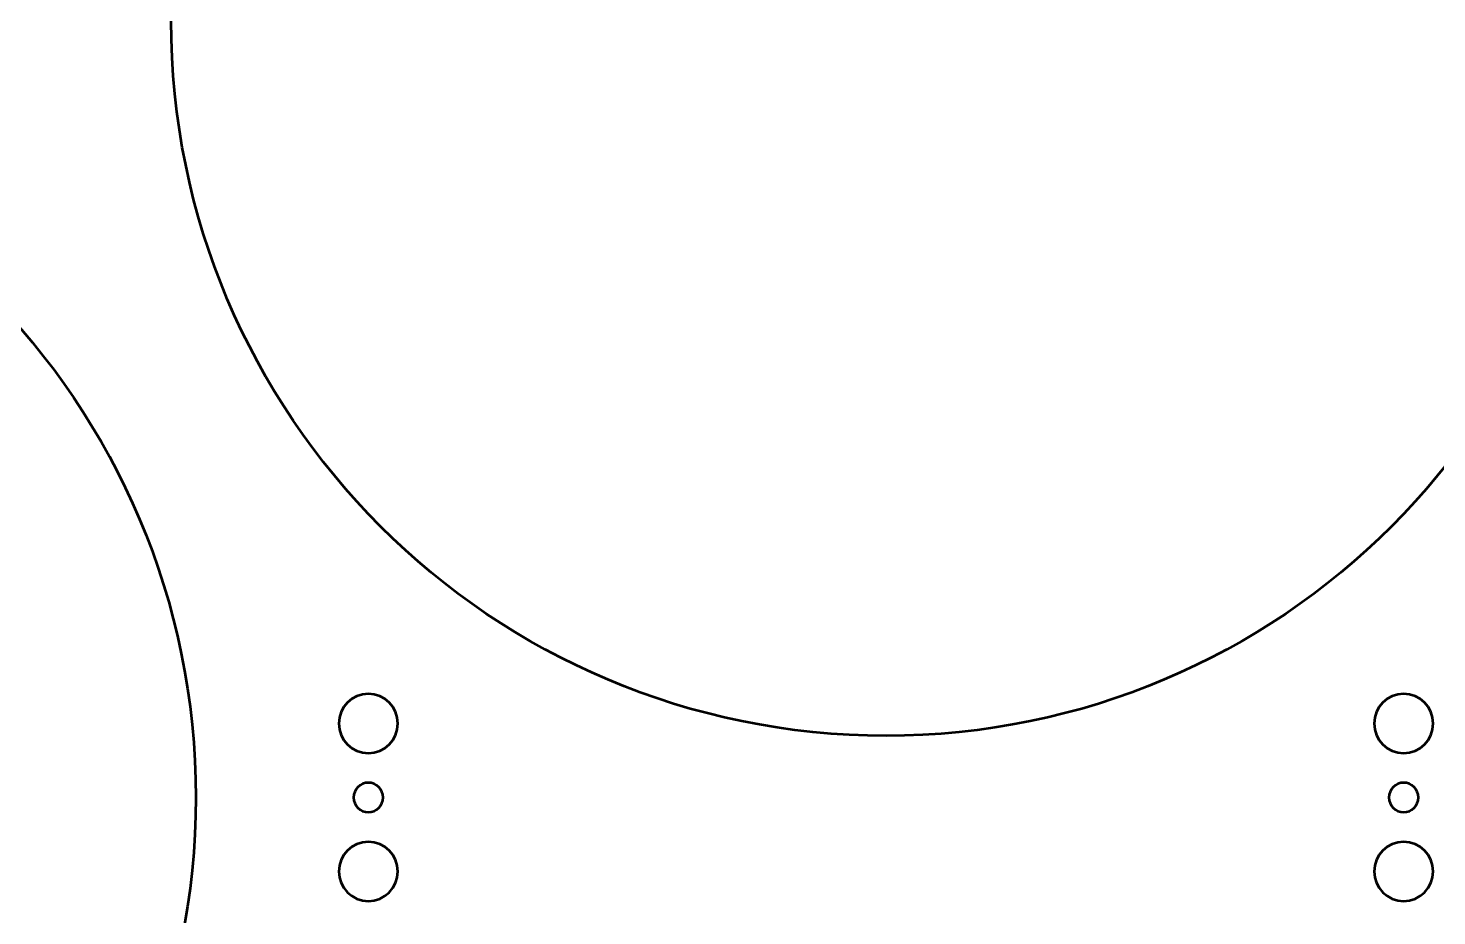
# Model space of a CAD drawing. Header units: centimetres. Extents: x -87 to 69, y -70 to 88.
# Drawn here: x -53.7 to -39.41, y -61.95 to -52.95 of the extents above; entities that cross this region are included whole.
import ezdxf

# ---------------------------------------------------------------- set-up
doc = ezdxf.new("R2010")
doc.units = ezdxf.units.CM
doc.header["$MEASUREMENT"] = 0
doc.layers.add('Layer 1', color=7, linetype='Continuous')

msp = doc.modelspace()

# ---------------------------------------------------------------- linework, layer by layer
at = {"layer": 'Layer 1', "lineweight": 53}
for centre in [(-45, -52.875), (-59.25, -60.75)]:
    msp.add_ellipse(centre, major_axis=(0, 7.25), ratio=1, dxfattribs=at)
for points, knots in [([(-68, -69.75), (-68, -69.75), (-68, -20.25), (-68, -20.25), (-68, -20.25), (-68, -19.97386), (-67.77614, -19.75), (-67.5, -19.75), (-67.5, -19.75), (-67.5, -19.75), (-22.5, -19.75), (-22.5, -19.75), (-22.5, -19.75), (-22.22386, -19.75), (-22, -19.97386), (-22, -20.25), (-22, -20.25), (-22, -20.25), (-22, -69.75), (-22, -69.75), (-22, -69.75), (-22, -70.02614), (-22.22386, -70.25), (-22.5, -70.25), (-22.5, -70.25), (-22.5, -70.25), (-67.5, -70.25), (-67.5, -70.25), (-67.5, -70.25), (-67.77614, -70.25), (-68, -70.02614), (-68, -69.75)], [0, 0, 0, 0, 0.11111111, 0.11111111, 0.11111111, 0.11111111, 0.22222222, 0.22222222, 0.22222222, 0.22222222, 0.33333333, 0.33333333, 0.33333333, 0.33333333, 0.44444444, 0.44444444, 0.44444444, 0.44444444, 0.55555556, 0.55555556, 0.55555556, 0.55555556, 0.66666667, 0.66666667, 0.66666667, 0.66666667, 0.77777778, 0.77777778, 0.77777778, 0.77777778, 1, 1, 1, 1]), ([(-49.95, -60), (-49.95, -60.16569), (-50.08431, -60.3), (-50.25, -60.3), (-50.25, -60.3), (-50.41569, -60.3), (-50.55, -60.16569), (-50.55, -60), (-50.55, -60), (-50.55, -59.83431), (-50.41569, -59.7), (-50.25, -59.7), (-50.25, -59.7), (-50.08431, -59.7), (-49.95, -59.83431), (-49.95, -60)], [0, 0, 0, 0, 0.2, 0.2, 0.2, 0.2, 0.4, 0.4, 0.4, 0.4, 0.6, 0.6, 0.6, 0.6, 1, 1, 1, 1]), ([(-39.45, -60), (-39.45, -60.16569), (-39.58431, -60.3), (-39.75, -60.3), (-39.75, -60.3), (-39.91569, -60.3), (-40.05, -60.16569), (-40.05, -60), (-40.05, -60), (-40.05, -59.83431), (-39.91569, -59.7), (-39.75, -59.7), (-39.75, -59.7), (-39.58431, -59.7), (-39.45, -59.83431), (-39.45, -60)], [0, 0, 0, 0, 0.2, 0.2, 0.2, 0.2, 0.4, 0.4, 0.4, 0.4, 0.6, 0.6, 0.6, 0.6, 1, 1, 1, 1]), ([(-50.1, -60.75), (-50.1, -60.83284), (-50.16716, -60.9), (-50.25, -60.9), (-50.25, -60.9), (-50.33284, -60.9), (-50.4, -60.83284), (-50.4, -60.75), (-50.4, -60.75), (-50.4, -60.66716), (-50.33284, -60.6), (-50.25, -60.6), (-50.25, -60.6), (-50.16716, -60.6), (-50.1, -60.66716), (-50.1, -60.75)], [0, 0, 0, 0, 0.2, 0.2, 0.2, 0.2, 0.4, 0.4, 0.4, 0.4, 0.6, 0.6, 0.6, 0.6, 1, 1, 1, 1]), ([(-39.6, -60.75), (-39.6, -60.83284), (-39.66716, -60.9), (-39.75, -60.9), (-39.75, -60.9), (-39.83284, -60.9), (-39.9, -60.83284), (-39.9, -60.75), (-39.9, -60.75), (-39.9, -60.66716), (-39.83284, -60.6), (-39.75, -60.6), (-39.75, -60.6), (-39.66716, -60.6), (-39.6, -60.66716), (-39.6, -60.75)], [0, 0, 0, 0, 0.2, 0.2, 0.2, 0.2, 0.4, 0.4, 0.4, 0.4, 0.6, 0.6, 0.6, 0.6, 1, 1, 1, 1]), ([(-49.95, -61.5), (-49.95, -61.66569), (-50.08431, -61.8), (-50.25, -61.8), (-50.25, -61.8), (-50.41569, -61.8), (-50.55, -61.66569), (-50.55, -61.5), (-50.55, -61.5), (-50.55, -61.33431), (-50.41569, -61.2), (-50.25, -61.2), (-50.25, -61.2), (-50.08431, -61.2), (-49.95, -61.33431), (-49.95, -61.5)], [0, 0, 0, 0, 0.2, 0.2, 0.2, 0.2, 0.4, 0.4, 0.4, 0.4, 0.6, 0.6, 0.6, 0.6, 1, 1, 1, 1]), ([(-39.45, -61.5), (-39.45, -61.66569), (-39.58431, -61.8), (-39.75, -61.8), (-39.75, -61.8), (-39.91569, -61.8), (-40.05, -61.66569), (-40.05, -61.5), (-40.05, -61.5), (-40.05, -61.33431), (-39.91569, -61.2), (-39.75, -61.2), (-39.75, -61.2), (-39.58431, -61.2), (-39.45, -61.33431), (-39.45, -61.5)], [0, 0, 0, 0, 0.2, 0.2, 0.2, 0.2, 0.4, 0.4, 0.4, 0.4, 0.6, 0.6, 0.6, 0.6, 1, 1, 1, 1])]:
    msp.add_open_spline(points, degree=3, knots=knots, dxfattribs=at)
at = {"layer": 'Layer 1', "color": 4, "lineweight": 53}
msp.add_open_spline([(-67.45, -69.2), (-67.45, -69.2), (-67.45, -20.8), (-67.45, -20.8), (-67.45, -20.8), (-67.45, -20.52386), (-67.22614, -20.3), (-66.95, -20.3), (-66.95, -20.3), (-66.95, -20.3), (-23.05, -20.3), (-23.05, -20.3), (-23.05, -20.3), (-22.77386, -20.3), (-22.55, -20.52386), (-22.55, -20.8), (-22.55, -20.8), (-22.55, -20.8), (-22.55, -69.2), (-22.55, -69.2), (-22.55, -69.2), (-22.55, -69.47614), (-22.77386, -69.7), (-23.05, -69.7), (-23.05, -69.7), (-23.05, -69.7), (-66.95, -69.7), (-66.95, -69.7), (-66.95, -69.7), (-67.22614, -69.7), (-67.45, -69.47614), (-67.45, -69.2)], degree=3, knots=[0, 0, 0, 0, 0.11111111, 0.11111111, 0.11111111, 0.11111111, 0.22222222, 0.22222222, 0.22222222, 0.22222222, 0.33333333, 0.33333333, 0.33333333, 0.33333333, 0.44444444, 0.44444444, 0.44444444, 0.44444444, 0.55555556, 0.55555556, 0.55555556, 0.55555556, 0.66666667, 0.66666667, 0.66666667, 0.66666667, 0.77777778, 0.77777778, 0.77777778, 0.77777778, 1, 1, 1, 1], dxfattribs=at)

doc.saveas('drawing.dxf')
